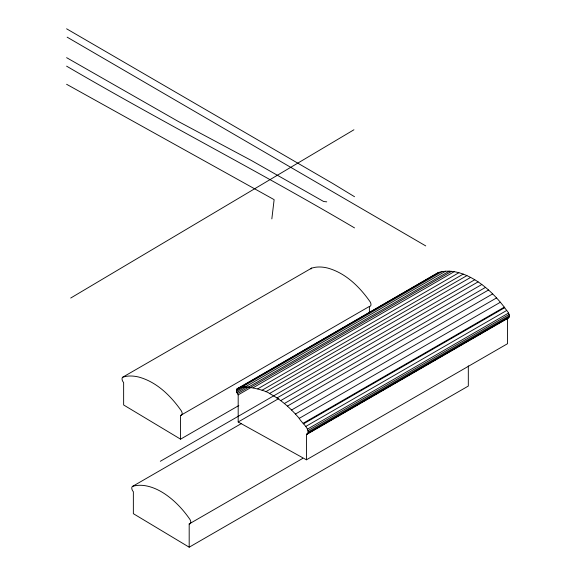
<?xml version="1.0" encoding="UTF-8"?>
<svg xmlns="http://www.w3.org/2000/svg" width="576" height="576" viewBox="0 0 576 576"><rect width="100%" height="100%" fill="white"/><g stroke="black" fill="none" stroke-linecap="round" stroke-linejoin="round"><path stroke-width="0.86" d="M306.432 459.806L306.432 434.275L307.656 433.901C309.809 427.802 301.673 423.216 299.232 418.363C290.851 408.478 281.023 399.607 269.503 393.53C266.472 390.024 228.305 380.167 238.183 394.87L238.183 421.985L306.432 459.806L507.564 343.685L507.564 318.154L508.788 317.772C510.912 313.798 506.066 310.291 504.295 307.152C497.801 298.692 490.356 290.916 481.817 284.494C469.656 275.494 453.874 268.092 438.53 272.462L236.916 388.901M271.836 218.902L274.133 199.656L66.6 84.276M438.53 272.462L236.578 389.398M70.704 298.044L353.93 129.78M238.846 405.518L180.569 439.164L123.638 404.978L123.638 382.579A3.708 2.146 60 0 1 122.882 377.107L311.702 268.092L315.094 267.314A68.148 39.348 60 0 1 327.722 268.07C345.73 273.046 359.726 286.949 370.166 301.874A3.708 2.146 60 0 1 369.389 306.432L369.389 313.438M180.569 439.164L180.569 415.447L369.389 306.432M236.354 390.254L441.922 271.634M236.405 391.363L244.534 386.662M244.512 387.31L445.644 271.188M236.736 392.566L247.09 386.59M248.126 387.281L449.258 271.152M237.326 393.754L249.163 386.928M250.452 387.446L451.584 271.318M238.183 394.87L250.754 387.612M253.066 387.792L454.198 271.67M257.753 388.836L458.885 272.714M262.087 390.226L463.219 274.104M265.781 391.73L466.913 275.609M269.503 393.53L470.642 277.409M160.308 461.297L474.782 279.742M276.97 397.98L478.109 281.858M238.183 421.985L278.856 398.506M280.685 400.615L481.817 284.494M132.408 486.468L241.258 423.626M284.364 403.51L485.496 287.388M287.395 406.116L488.527 289.994M291.55 410.011L492.682 293.89M295.438 414.043L496.57 297.922M299.232 418.363L500.371 302.242M303.163 423.274L504.295 307.152M303.566 423.806L504.698 307.678M305.59 426.564L506.722 310.442M307.39 429.178L508.522 313.056M308.016 430.574L509.148 314.453M308.268 431.914L509.4 315.792M308.153 433.051L509.292 316.93M306.432 434.275L331.646 419.767M332.316 419.335L359.748 403.546M361.152 402.682L456.617 347.616M457.279 347.184L482.494 332.676M483.235 332.244L485.453 330.962M486.857 330.106L507.636 318.161M307.109 434.21L508.788 317.772M468.317 365.854L468.317 386.05L189.187 547.2L189.187 523.944L302.71 458.41M122.882 377.107L126.274 376.322A68.148 39.348 60 0 1 138.902 377.086C156.91 382.061 170.906 395.964 181.354 410.89A3.708 2.146 60 0 1 180.569 415.447M326.736 201.838L323.633 201.506L251.1 160.33L178.481 121.565L66.6 57.665M66.6 66.161C161.647 121.745 259.711 171.936 354.535 227.902M425.743 245.916L67.147 37.166M66.6 28.8L332.525 183.348L354.542 196.726M189.187 547.2L133.358 513.677L133.358 491.71A3.643 2.102 60 0 1 131.796 488.419A3.643 2.102 60 0 1 132.826 486.266C140.544 484.056 148.759 485.798 155.938 488.981A66.715 38.52 60 0 1 164.916 493.978C174.758 500.616 182.995 509.429 189.749 519.149A3.636 2.102 60 0 1 190.757 522.475A3.636 2.102 60 0 1 189.187 523.944M310.975 268.97A3.708 2.146 60 0 1 311.702 268.092"/></g></svg>
